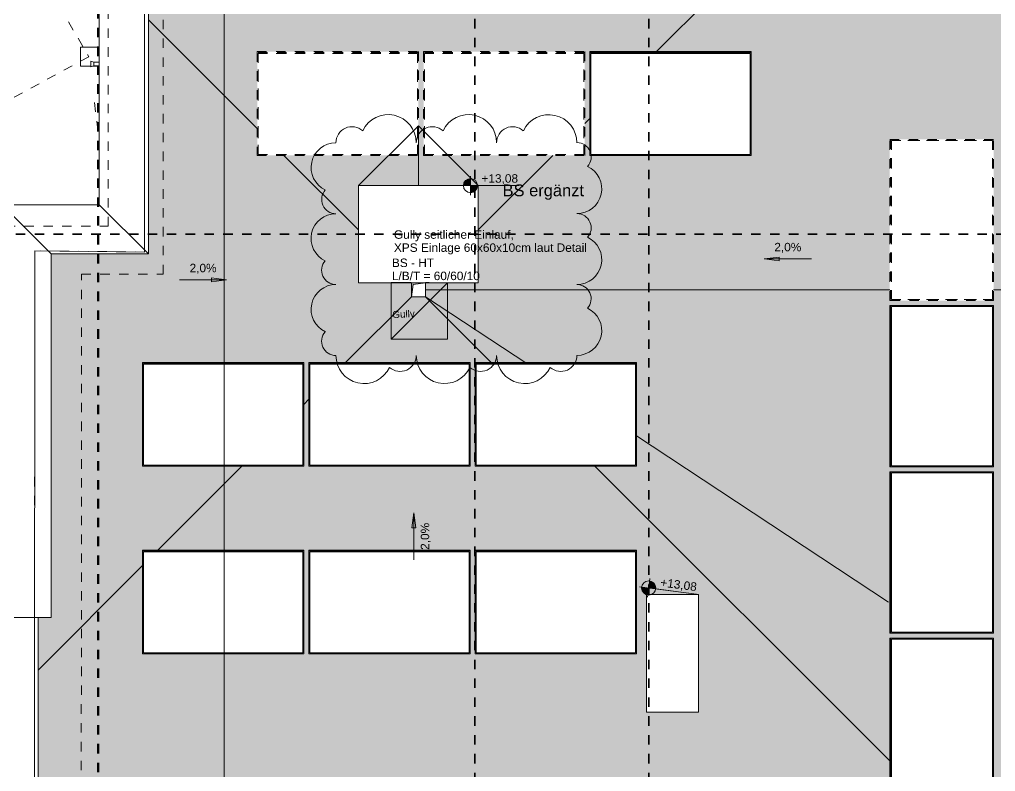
# Model space of a CAD drawing. Header units: metres. Extents: x -67.4 to -27.2, y 43.9 to 89.6.
# Drawn here: x -51.8 to -41.45, y 70.08 to 78.06 of the extents above; entities that cross this region are included whole.
import ezdxf

# ---------------------------------------------------------------- set-up
doc = ezdxf.new("R2010")
doc.units = ezdxf.units.M
for name, pattern in [('Achse', [0.009, 0.005, -0.002, 0, -0.002]), ('Strich', [0.00635, 0.003175, -0.003175]), ('Strich Punkt Mittel', [0.015875, 0.00635, -0.004763, 0, -0.004763]), ('Verdeckt', [0.003, 0.002, -0.001]), ('Verdeckt Unten', [0.005, 0.003, -0.002])]:
    doc.linetypes.add(name, pattern=pattern)
for name, color, linetype, lineweight in [('A-DETL-GENF_', 92, 'Continuous', 13), ('A-DETL-HDLN', 90, 'Verdeckt', 5), ('A-ROOF-PATT', 132, 'Continuous', 13), ('A_2D', 7, 'Continuous', 13), ('A_Bemassung-50_', 4, 'Continuous', 9), ('A_Bemassung_', 4, 'Continuous', 9), ('A_Beschriftung_', 7, 'Continuous', 9), ('A_Bodenschlitz', 7, 'Continuous', 5), ('A_Dach', 7, 'Continuous', 13), ('A_Decken', 8, 'Continuous', 13), ('A_Durchbruch_', 7, 'Continuous', 5), ('A_Gelaender', 7, 'Continuous', 13), ('A_Raeume', 7, 'Continuous', 13), ('A_Raeume_', 7, 'Continuous', 5), ('A_Raster_', 1, 'Continuous', 9), ('A_Waende', 7, 'Continuous', 13), ('G-ANNO-DIMS_', 111, 'Continuous', 9), ('G-ANNO-REVC-IDEN_', 71, 'Continuous', 9), ('G-ANNO-REVC_', 71, 'Continuous', 9), ('G-ANNO-SYMB_', 111, 'Continuous', 9), ('HT_E-Gesamt', 2, 'Continuous', 13), ('Text', 250, 'Continuous', 9)]:
    doc.layers.add(name, color=color, linetype=linetype, lineweight=lineweight)
doc.styles.add('Arial_1', font='arial.ttf', dxfattribs={"height": 0.09})
doc.styles.add('Arial_2', font='arial.ttf', dxfattribs={"height": 0.1})
doc.styles.add('Arial_3', font='arial.ttf', dxfattribs={"height": 0.075})
doc.styles.add('Arial_5', font='arial.ttf', dxfattribs={"height": 0.125})
doc.dimstyles.new('WGA-Bemaßung_1', dxfattribs={"dimscale": 0.3048, "dimtxt": 0.102026, "dimasz": 0.328084, "dimexe": 0.246063, "dimexo": 0.0625, "dimgap": 0.04101, "dimtad": 1, "dimdec": 1, "dimlfac": 100, "dimrnd": 0.5, "dimdsep": 46, "dimtxsty": 'Arial_2', "dimblk1": 'OBLIQUE', "dimblk2": 'OBLIQUE', "dimsah": 1, "dimcen": 0.09, "dimdle": 0.246063, "dimazin": 2, "dimtfac": 1, "dimtdec": 4, "dimtix": 1, "dimtmove": 0, "dimatfit": 3, "dimfxl": 0.656168, "dimfxlon": 1, "dimtvp": 1, "dimtolj": 1, "dimtzin": 0, "dimarcsym": 2})
pattern_1 = [(228.018, (0.17316, 0.254), (-2.0314528123, -2.2858083747), [0.03417, -3.383]), (184.971, (0.15031, 0.2286), (3.0474510622, 0.2540216987), [0.05863, -5.804]), (132.505, (0.0919, 0.22352), (2.5397709538, -2.7942768048), [0.04134, -4.093]), (267.274, (-0.00714, 0.16002), (0.2539551053, 5.07967014), [0.0534, -5.287]), (292.83, (-0.00968, 0.10668), (-1.2698152688, 3.0481018627), [0.05236, -5.184]), (357.273, (0.01064, 0.05842), (-5.0786668393, 0.253996185), [0.05339, -5.286]), (37.7, (0.06397, 0.05588), (-3.301035372, -2.5397783393), [0.07061, -6.99]), (72.259, (0.11983, 0.09906), (1.7776368311, 5.5880763064), [0.06667, -6.6]), (121.425, (0.14015, 0.16256), (-2.0316720819, 3.3020573153), [0.05358, -5.304]), (175.235, (0.11222, 0.20828), (2.7935534013, -0.254025948), [0.06116, -2.997]), (222.403, (0.05127, 0.21336), (-3.0471325378, -2.7937440326), [0.0791, -7.831]), (138.808, (0.24427, 0.15748), (-1.7773521685, 1.5237686836), [0.027, -2.673]), (171.468, (0.22395, 0.17526), (3.3011733199, -0.5079492745), [0.05136, -5.084]), (225.006, (0.17316, 0.18288), (5.4e-06, -0.25399983), [0.03592, -0.32326]), (203.203, (0.15539, 0.21336), (1.269569378, 0.507931902), [0.01934, -1.915]), (291.797, (0.13761, 0.20574), (-0.253942868, 0.76200551), [0.02736, -1.34]), (30.969, (0.14777, 0.18034), (0.761847982, 0.508005658), [0.04443, -1.436]), (161.562, (0.18586, 0.2032), (0.50789886, -0.25399589), [0.03212, -0.77095]), (16.393, (-0.00968, 0.20574), (2.539188499, 0.7619239566), [0.045, -4.455]), (70.35, (0.03349, 0.21844), (-1.015826576, -2.7941218824), [0.03776, -3.738]), (293.194, (0.18586, 0.254), (-0.507732472, 1.269649148), [0.03869, -1.896]), (343.607, (0.2011, 0.21844), (-2.539188499, 0.7619239566), [0.045, -4.455]), (339.44, (-0.00968, 0.04826), (-1.269488031, 0.507910437), [0.0434, -2.126]), (294.771, (0.03095, 0.03302), (-1.269780434, 2.794053213), [0.03637, -3.6]), (66.806, (0.1884, 0), (0.507732472, 1.269649148), [0.03869, -1.896]), (17.357, (0.20364, 0.03556), (-3.3012399564, -1.015952889), [0.04257, -4.214]), (69.448, (0.06397, 0), (-0.507723815, -1.269562447), [0.0217, -2.148]), (101.308, (0.17316, 0), (-0.25393613, 1.015929369), [0.01295, -1.282]), (165.961, (0.17062, 0.0127), (0.761850388, -0.25399813), [0.05235, -0.99472]), (186.01, (0.11983, 0.0254), (2.5393647706, 0.2539826489), [0.04852, -4.803]), (303.685, (0.14777, 0.15748), (-0.253946744, 0.50799749), [0.03663, -0.87912]), (353.156, (0.16809, 0.127), (4.3172269179, -0.50799857), [0.06394, -6.33]), (60.95, (0.23157, 0.11938), (-1.016019282, -1.77837494), [0.02615, -2.589]), (90, (0.24427, 0.14224), (-0.25395, 0.254), [0.01524, -0.23876]), (120.251, (0.11476, 0.03302), (1.0159692298, -1.7783263712), [0.03528, -3.493]), (48.018, (0.09698, 0.0635), (2.0314528123, 2.2858083747), [0.06834, -3.349]), (0, (0.1427, 0.1143), (0.25395, 0.254), [0.06603, -0.18792]), (325.299, (0.20872, 0.1143), (-2.5394728662, 1.7780144784), [0.04016, -3.975]), (254.058, (0.24173, 0.09144), (-0.25403483, -1.016312904), [0.03698, -1.812]), (207.651, (0.23157, 0.05588), (-4.8252471042, -2.5401405645), [0.06021, -5.96]), (175.425, (0.17824, 0.02794), (-3.3012584247, 0.2540008469), [0.06369, -6.305])]

# ---------------------------------------------------------------- blocks, each defined once
blk = doc.blocks.new('Typ des oberen Holms - Oberer Geländerholm_Innen_-3748040-263_PP_DDS_BT2')
at = {"layer": 'A_Gelaender', "lineweight": 5}
for p, q in [((-20.739, 91.046), (-18.039, 97.519)), ((-18.012, 97.453), (-20.689, 91.036)), ((-18.039, 97.519), (-15.04, 96.267)), ((-15.059, 96.221), (-18.012, 97.453)), ((-15.04, 96.267), (-15.048, 96.248)), ((-20.702, 91.03), (-20.739, 91.046))]:
    blk.add_line(p, q, dxfattribs=at)
blk = doc.blocks.new('Typ des oberen Holms - Oberer Geländerholm_Innen_-V2-263_PP_DDS_BT2')
at = {"layer": 'A_Gelaender', "lineweight": 5}
for p, q in [((-18.039, 97.519), (-20.739, 91.046)), ((-18.012, 97.453), (-20.689, 91.036)), ((-15.04, 96.267), (-18.039, 97.519)), ((-15.059, 96.221), (-18.012, 97.453)), ((-15.048, 96.248), (-15.04, 96.267)), ((-20.702, 91.03), (-20.739, 91.046))]:
    blk.add_line(p, q, dxfattribs=at)
blk = doc.blocks.new('Basiswand _ Attika_BLE_0340_0100 - ___-7440517-263_PP_DDS_BT2')
at = {"layer": 'A_Waende'}
for p, q in [((-6.279, 90.229), (-7.882, 86.387)), ((-6.959, 89.95), (-6.279, 90.229)), ((-6.959, 89.95), (-8.562, 86.107)), ((-7.882, 86.387), (-8.562, 86.107))]:
    blk.add_line(p, q, dxfattribs=at)
blk = doc.blocks.new('Basiswand _ Attika_BLE_0340_0100 - ___-7440670-263_PP_DDS_BT2')
at = {"layer": 'A_Waende'}
for p, q in [((-17.739, 89.849), (-15.905, 94.245)), ((-15.905, 94.245), (-15.625, 93.565)), ((-17.459, 89.168), (-15.625, 93.565)), ((-17.459, 89.168), (-17.739, 89.849))]:
    blk.add_line(p, q, dxfattribs=at)
blk = doc.blocks.new('Basiswand _ Attika_BLE_0340_0100 - ___-7440708-263_PP_DDS_BT2')
at = {"layer": 'A_Waende'}
for p, q in [((-18.41, 89.565), (-18.689, 90.245)), ((-18.689, 90.245), (-17.739, 89.849)), ((-17.739, 89.849), (-17.459, 89.168)), ((-18.41, 89.565), (-17.459, 89.168))]:
    blk.add_line(p, q, dxfattribs=at)
blk = doc.blocks.new('Basiswand _ Attika_BLE_0340_0100 - ___-7440845-263_PP_DDS_BT2')
at = {"layer": 'A_Waende'}
for p, q in [((-20.375, 86.205), (-18.689, 90.245)), ((-18.689, 90.245), (-18.41, 89.565)), ((-19.895, 86.004), (-18.41, 89.565)), ((-19.895, 86.004), (-20.375, 86.205))]:
    blk.add_line(p, q, dxfattribs=at)
blk = doc.blocks.new('Allg_Bodendurchbruch_Schatten - Bodendurchbruch_Schatten-V15-263_PP_DDS_BT2')
at = {"layer": 'A-DETL-GENF_'}
blk.add_hatch(color=256, dxfattribs=at).paths.add_polyline_path([(-0.075, -0.075), (-0.066, -0.01), (-0.056, 0.056), (0.075, 0.075), (-0.075, 0.075), (-0.075, 0.052)])
for p, q in [((-0.075, 0.075), (-0.075, -0.075)), ((-0.075, -0.075), (-0.056, 0.056)), ((-0.056, 0.056), (0.075, 0.075))]:
    blk.add_line(p, q, dxfattribs=at)
at = {"layer": 'A_2D'}
for p, q in [((-0.075, -0.075), (-0.075, 0.075)), ((0.075, 0.075), (0.075, -0.075)), ((0.075, -0.075), (-0.075, -0.075))]:
    blk.add_line(p, q, dxfattribs=at)
at = {"layer": 'A_Durchbruch_'}
for p, q in [((-0.075, 0.075), (-0.075, -0.075)), ((0.075, -0.075), (0.075, 0.075)), ((-0.075, -0.075), (0.075, -0.075))]:
    blk.add_line(p, q, dxfattribs=at)
blk = doc.blocks.new('Allg_Sollarkollektor - Allg_Sollarkollektor-V20-263_PP_DDS_BT2')
at = {"layer": 'A_2D'}
for p, q in [((-0.855, 0.546), (0.855, 0.546)), ((-0.855, 0.546), (-0.855, 0.537)), ((0.855, 0.537), (-0.855, 0.537)), ((-0.855, 0.537), (-0.855, -0.555)), ((0.845, 0.527), (-0.845, 0.527)), ((-0.845, 0.527), (-0.845, -0.545)), ((-0.845, -0.545), (-0.845, 0.527)), ((-0.845, 0.527), (0.845, 0.527)), ((0.845, -0.545), (0.845, 0.527)), ((0.845, 0.527), (0.845, -0.545)), ((0.855, 0.546), (0.855, 0.537)), ((0.855, -0.555), (0.855, 0.537)), ((-0.855, -0.555), (0.855, -0.555)), ((-0.845, -0.545), (0.845, -0.545)), ((0.845, -0.545), (-0.845, -0.545))]:
    blk.add_line(p, q, dxfattribs=at)
blk = doc.blocks.new('Allg_Sollarkollektor - Allg_Sollarkollektor-V26-263_PP_DDS_BT2')
at = {"layer": 'A_2D'}
for p, q in [((-0.855, 0.546), (0.855, 0.546)), ((-0.855, 0.546), (-0.855, 0.537)), ((0.855, 0.537), (-0.855, 0.537)), ((-0.855, 0.537), (-0.855, -0.555)), ((0.845, 0.527), (-0.845, 0.527)), ((-0.845, 0.527), (-0.845, -0.545)), ((-0.845, -0.545), (-0.845, 0.527)), ((-0.845, 0.527), (0.845, 0.527)), ((0.845, -0.545), (0.845, 0.527)), ((0.845, 0.527), (0.845, -0.545)), ((0.855, 0.546), (0.855, 0.537)), ((0.855, -0.555), (0.855, 0.537)), ((-0.855, -0.555), (0.855, -0.555)), ((-0.845, -0.545), (0.845, -0.545)), ((0.845, -0.545), (-0.845, -0.545))]:
    blk.add_line(p, q, dxfattribs=at)
blk = doc.blocks.new('Allg_Sollarkollektor - Allg_Sollarkollektor-V27-263_PP_DDS_BT2')
at = {"layer": 'A_2D'}
for p, q in [((-0.855, 0.546), (0.855, 0.546)), ((-0.855, 0.546), (-0.855, 0.537)), ((0.855, 0.537), (-0.855, 0.537)), ((-0.855, 0.537), (-0.855, -0.555)), ((0.845, 0.527), (-0.845, 0.527)), ((-0.845, 0.527), (-0.845, -0.545)), ((-0.845, -0.545), (-0.845, 0.527)), ((-0.845, 0.527), (0.845, 0.527)), ((0.845, -0.545), (0.845, 0.527)), ((0.845, 0.527), (0.845, -0.545)), ((0.855, 0.546), (0.855, 0.537)), ((0.855, -0.555), (0.855, 0.537)), ((-0.855, -0.555), (0.855, -0.555)), ((-0.845, -0.545), (0.845, -0.545)), ((0.845, -0.545), (-0.845, -0.545))]:
    blk.add_line(p, q, dxfattribs=at)
blk = doc.blocks.new('Allg_Sollarkollektor - Allg_Sollarkollektor-V32-263_PP_DDS_BT2')
at = {"layer": 'A_2D', "color": 8, "linetype": 'Strich'}
for p, q in [((-0.855, 0.546), (0.855, 0.546)), ((-0.855, 0.546), (-0.855, 0.537)), ((0.855, 0.537), (-0.855, 0.537)), ((-0.855, 0.537), (-0.855, -0.555)), ((0.845, 0.527), (-0.845, 0.527)), ((-0.845, 0.527), (-0.845, -0.545)), ((-0.845, -0.545), (-0.845, 0.527)), ((-0.845, 0.527), (0.845, 0.527)), ((0.845, -0.545), (0.845, 0.527)), ((0.845, 0.527), (0.845, -0.545)), ((0.855, 0.546), (0.855, 0.537)), ((0.855, -0.555), (0.855, 0.537)), ((-0.855, -0.555), (0.855, -0.555)), ((-0.845, -0.545), (0.845, -0.545)), ((0.845, -0.545), (-0.845, -0.545))]:
    blk.add_line(p, q, dxfattribs=at)
blk = doc.blocks.new('Allg_Sollarkollektor - Allg_Sollarkollektor-V35-263_PP_DDS_BT2')
at = {"layer": 'A_2D'}
for p, q in [((-0.855, 0.546), (0.855, 0.546)), ((-0.855, 0.546), (-0.855, 0.537)), ((0.855, 0.537), (-0.855, 0.537)), ((-0.855, 0.537), (-0.855, -0.555)), ((0.845, 0.527), (-0.845, 0.527)), ((-0.845, 0.527), (-0.845, -0.545)), ((-0.845, -0.545), (-0.845, 0.527)), ((-0.845, 0.527), (0.845, 0.527)), ((0.845, -0.545), (0.845, 0.527)), ((0.845, 0.527), (0.845, -0.545)), ((0.855, 0.546), (0.855, 0.537)), ((0.855, -0.555), (0.855, 0.537)), ((-0.855, -0.555), (0.855, -0.555)), ((-0.845, -0.545), (0.845, -0.545)), ((0.845, -0.545), (-0.845, -0.545))]:
    blk.add_line(p, q, dxfattribs=at)
blk = doc.blocks.new('Allg_Sollarkollektor - Allg_Sollarkollektor-V36-263_PP_DDS_BT2')
at = {"layer": 'A_2D', "color": 8, "linetype": 'Strich'}
for p, q in [((-0.855, 0.546), (0.855, 0.546)), ((-0.855, 0.546), (-0.855, 0.537)), ((0.855, 0.537), (-0.855, 0.537)), ((-0.855, 0.537), (-0.855, -0.555)), ((0.845, 0.527), (-0.845, 0.527)), ((-0.845, 0.527), (-0.845, -0.545)), ((-0.845, -0.545), (-0.845, 0.527)), ((-0.845, 0.527), (0.845, 0.527)), ((0.845, -0.545), (0.845, 0.527)), ((0.845, 0.527), (0.845, -0.545)), ((0.855, 0.546), (0.855, 0.537)), ((0.855, -0.555), (0.855, 0.537)), ((-0.855, -0.555), (0.855, -0.555)), ((-0.845, -0.545), (0.845, -0.545)), ((0.845, -0.545), (-0.845, -0.545))]:
    blk.add_line(p, q, dxfattribs=at)
blk = doc.blocks.new('Allg_Sollarkollektor - Allg_Sollarkollektor-V34-263_PP_DDS_BT2')
at = {"layer": 'A_2D', "color": 8, "linetype": 'Strich'}
for p, q in [((-0.855, 0.546), (0.855, 0.546)), ((-0.855, 0.546), (-0.855, 0.537)), ((0.855, 0.537), (-0.855, 0.537)), ((-0.855, 0.537), (-0.855, -0.555)), ((0.845, 0.527), (-0.845, 0.527)), ((-0.845, 0.527), (-0.845, -0.545)), ((-0.845, -0.545), (-0.845, 0.527)), ((-0.845, 0.527), (0.845, 0.527)), ((0.845, -0.545), (0.845, 0.527)), ((0.845, 0.527), (0.845, -0.545)), ((0.855, 0.546), (0.855, 0.537)), ((0.855, -0.555), (0.855, 0.537)), ((-0.855, -0.555), (0.855, -0.555)), ((-0.845, -0.545), (0.845, -0.545)), ((0.845, -0.545), (-0.845, -0.545))]:
    blk.add_line(p, q, dxfattribs=at)
blk = doc.blocks.new('Basiswand _ Attika_BLE_0340_0100 - ___-9838003-263_PP_DDS_BT2')
at = {"layer": 'A_Waende'}
for p, q in [((-20.504, 86.259), (-23.355, 79.422)), ((-20.504, 86.259), (-20.375, 86.205)), ((-20.024, 86.058), (-22.876, 79.222)), ((-23.196, 79.356), (-23.355, 79.422)), ((-22.876, 79.222), (-23.189, 79.353))]:
    blk.add_line(p, q, dxfattribs=at)
blk = doc.blocks.new('Typ des oberen Holms - Oberer Geländerholm_Innen_-10061031-263_PP_DDS_BT2')
at = {"layer": 'A_Gelaender', "lineweight": 5}
for p, q in [((-25.257, 80.214), (-22.405, 87.052)), ((-22.359, 87.032), (-25.211, 80.196)), ((-22.405, 87.052), (-22.359, 87.032)), ((-25.22, 80.199), (-25.257, 80.214))]:
    blk.add_line(p, q, dxfattribs=at)
blk = doc.blocks.new('Typ des oberen Holms - Oberer Geländerholm_Innen_-V45-263_PP_DDS_BT2')
at = {"layer": 'A_Gelaender', "lineweight": 5}
for p, q in [((-22.405, 87.052), (-25.257, 80.214)), ((-22.359, 87.032), (-25.211, 80.196)), ((-22.359, 87.032), (-22.405, 87.052)), ((-25.22, 80.199), (-25.257, 80.214))]:
    blk.add_line(p, q, dxfattribs=at)
blk = doc.blocks.new('Kemperventil - Standard-10809153-263_PP_DDS_BT2')
at = {"layer": 'HT_E-Gesamt'}
for p, q in [((0.105, -0.1), (0.105, -0.16)), ((0.145, -0.16), (0.145, -0.1)), ((0.105, -0.16), (0.095, -0.19)), ((0.095, -0.19), (0.125, -0.19)), ((0.105, -0.16), (0.125, -0.16)), ((0.125, -0.16), (0.145, -0.16)), ((0.125, -0.19), (0.155, -0.19)), ((0.155, -0.19), (0.145, -0.16))]:
    blk.add_line(p, q, dxfattribs=at)
blk = doc.blocks.new('Symbol_Schatten - Bodendurchbruch_Schatten-V68-263_PP_DDS_BT2')
at = {"layer": 'A_2D'}
for p, q in [((0.01, -0.1), (-0.1, -0.1)), ((0.043, -0.1), (0.028, -0.1))]:
    blk.add_line(p, q, dxfattribs=at)
at = {"layer": 'A_Durchbruch_'}
for p, q in [((-0.1, -0.1), (0.01, -0.1)), ((0.028, -0.1), (0.043, -0.1))]:
    blk.add_line(p, q, dxfattribs=at)
blk = doc.blocks.new('Symbol_Schatten - Bodendurchbruch_Schatten-V69-263_PP_DDS_BT2')
at = {"layer": 'A_2D'}
for p, q in [((-0.1, -0.1), (-0.1, 0.1)), ((-0.1, 0.1), (0.1, 0.1)), ((0.1, 0.1), (0.1, 0.038)), ((0.01, -0.1), (-0.1, -0.1)), ((0.1, -0.1), (0.028, -0.1))]:
    blk.add_line(p, q, dxfattribs=at)
at = {"layer": 'A_Durchbruch_'}
for p, q in [((0.1, 0.1), (-0.1, 0.1)), ((-0.1, 0.1), (-0.1, -0.1)), ((0.1, 0.038), (0.1, 0.1)), ((-0.1, -0.1), (0.01, -0.1)), ((0.028, -0.1), (0.1, -0.1))]:
    blk.add_line(p, q, dxfattribs=at)
blk = doc.blocks.new('Allg_BS - HKLS-V70-263_PP_DDS_BT2')
at = {"layer": 'A_Bodenschlitz'}
for p, q in [((-0.299, -0.368), (-0.299, 0.232)), ((-0.299, 0.232), (-0.084, 0.232)), ((-0.299, -0.368), (0.301, 0.231)), ((0.066, 0.232), (0.107, 0.232)), ((0.301, 0.231), (0.301, -0.368)), ((0.225, 0.156), (0.227, 0.158)), ((0.301, 0.158), (0.301, 0.156)), ((0.301, -0.368), (-0.299, -0.368))]:
    blk.add_line(p, q, dxfattribs=at)
blk = doc.blocks.new('Höhenkoten - 018-55641-263_PP_DDS_BT2')
at = {"layer": 'G-ANNO-DIMS_'}
h = blk.add_hatch(color=256, dxfattribs=at)
edge = h.paths.add_edge_path()
edge.add_line((0, 0), (0, -0.0015))
edge.add_arc((0, 0), 0.0015, 180, 270, ccw=False)
edge.add_line((-0.0015, 0), (0, 0))
h = blk.add_hatch(color=256, dxfattribs=at)
edge = h.paths.add_edge_path()
edge.add_line((0, 0), (0, 0.0015))
edge.add_arc((0, 0), 0.0015, 0, 90, ccw=False)
edge.add_line((0.0015, 0), (0, 0))
for p, q in [((-0.002, 0), (0.01024, 0)), ((0, 0), (0, 0.002)), ((0, 0), (0, -0.002))]:
    blk.add_line(p, q, dxfattribs=at)
blk.add_circle((0, 0), 0.0015, dxfattribs=at)
blk = doc.blocks.new('DIMBLOCK41-263_PP_DDS_BT2')
at = {"layer": 'A_Bemassung-50_', "transparency": 16777216}
for p, q in [((-49.635, 80.555), (-49.636, 57.179)), ((-49.635, 80.48), (-49.71, 80.48)), ((-49.635, 80.48), (-49.435, 80.48)), ((-49.636, 57.179), (-49.711, 57.179)), ((-49.636, 57.179), (-49.436, 57.179))]:
    blk.add_line(p, q, dxfattribs=at)
at = {"layer": 'A_Bemassung-50_', "lineweight": 35, "transparency": 16777216}
for p, q in [((-49.635, 80.48), (-49.685, 80.53)), ((-49.635, 80.48), (-49.585, 80.43)), ((-49.636, 57.179), (-49.686, 57.229)), ((-49.636, 57.179), (-49.586, 57.129))]:
    blk.add_line(p, q, dxfattribs=at)
at = {"layer": 'A_Bemassung-50_', "color": 0, "transparency": 16777216, "insert": (-49.778, 68.675), "char_height": 0.1, "width": 0.36918, "attachment_point": 1, "rotation": 90, "line_spacing_factor": 0.941778, "style": 'Arial_2'}
blk.add_mtext('2330', dxfattribs=at)
blk = doc.blocks.new('_Oblique')
at = {"color": 0, "linetype": 'ByBlock', "lineweight": -2}
blk.add_line((-0.5, -0.5), (0.5, 0.5), dxfattribs=at)
blk = doc.blocks.new('Family - ___-11925001-263_PP_DDS_BT2')
at = {"layer": 'G-ANNO-REVC_'}
for centre, radius, start, end in [((-15.011, 89.426), 0.17, 25.5497, 157.36), ((-14.657, 89.279), 0.298, 337.36, 132.1512), ((-15.27, 89.249), 0.263, 67.36, 222.1512), ((-14.224, 89.098), 0.17, 25.5497, 157.36), ((-13.87, 88.951), 0.298, 337.36, 132.1512), ((-15.4, 88.936), 0.151, 115.5497, 247.36), ((-13.438, 88.77), 0.17, 25.5497, 157.36), ((-13.084, 88.622), 0.298, 337.36, 132.1512), ((-15.56, 88.554), 0.263, 67.36, 222.1512), ((-12.866, 88.369), 0.151, 295.5497, 67.36), ((-15.69, 88.242), 0.151, 115.5497, 247.36), ((-12.997, 88.056), 0.263, 247.36, 42.1512), ((-15.849, 87.86), 0.263, 67.36, 222.1512), ((-13.156, 87.674), 0.151, 295.5497, 67.36), ((-15.98, 87.547), 0.151, 115.5497, 247.36), ((-13.286, 87.362), 0.263, 247.36, 42.1512), ((-15.762, 87.293), 0.298, 157.36, 312.1512), ((-15.408, 87.146), 0.17, 205.5497, 337.36), ((-14.975, 86.965), 0.298, 157.36, 312.1512), ((-13.446, 86.98), 0.151, 295.5497, 67.36), ((-13.576, 86.667), 0.263, 247.36, 42.1512), ((-14.621, 86.818), 0.17, 205.5497, 337.36), ((-14.189, 86.637), 0.298, 157.36, 312.1512), ((-13.835, 86.49), 0.17, 205.5497, 337.36)]:
    blk.add_arc(centre, radius, start, end, dxfattribs=at)

msp = doc.modelspace()

# ---------------------------------------------------------------- hatches: boundary and pattern name
at = {"layer": 'A-ROOF-PATT', "lineweight": 5}
h = msp.add_hatch(dxfattribs=at)
h.set_pattern_fill('FP_9', color=256, style=0, pattern_type=2)
h.set_pattern_definition([(228.007, (0.18288, 0.29336), (-2.0318916186, -2.2854183216), [0.03417, -3.383]), (184.969, (0.16002, 0.26796), (3.0484561691, 0.2540019391), [0.05864, -5.805]), (132.516, (0.1016, 0.26288), (2.5403073697, -2.7937891523), [0.04134, -4.093]), (267.273, (0.00254, 0.1994), (0.253996185, 5.0786668393), [0.05339, -5.286]), (292.838, (0, 0.14607), (-1.2698527249, 3.0470029274), [0.05235, -5.183]), (357.274, (0.02032, 0.09782), (-5.07967014, 0.2539551053), [0.0534, -5.287]), (37.689, (0.07366, 0.09528), (-3.3023081407, -2.5397638277), [0.07061, -6.991]), (72.252, (0.12954, 0.13845), (1.778005175, 5.5869097272), [0.06666, -6.599]), (121.435, (0.14986, 0.20194), (-2.0322483687, 3.3017026713), [0.05357, -5.304]), (175.237, (0.12192, 0.24765), (2.793562267, -0.253928434), [0.06117, -2.997]), (222.392, (0.06096, 0.25273), (-3.04766884196, -2.7931589737), [0.0791, -7.831]), (138.82, (0.254, 0.19686), (-1.777671267, 1.5233964025), [0.027, -2.673]), (171.471, (0.23368, 0.21463), (3.3021888525, -0.5079247348), [0.05137, -5.085]), (224.994, (0.18288, 0.22225), (1.7e-06, -0.25395033), [0.03592, -0.32326]), (203.194, (0.1651, 0.25273), (1.269649148, 0.507732472), [0.01934, -1.915]), (291.805, (0.14732, 0.24511), (-0.253991689, 0.761853061), [0.02735, -1.34]), (30.959, (0.15748, 0.21971), (0.762001806, 0.507900117), [0.04443, -1.437]), (161.569, (0.19558, 0.24257), (0.50799946, -0.25394648), [0.03213, -0.77107]), (16.386, (0, 0.24511), (2.5402409495, 0.7618958376), [0.04501, -4.456]), (70.343, (0.04318, 0.2578), (-1.0158409634, -2.7930526678), [0.03775, -3.738]), (293.203, (0.19558, 0.29336), (-0.507931902, 1.269569378), [0.03868, -1.895]), (343.614, (0.21082, 0.2578), (-2.5402409495, 0.7618958376), [0.04501, -4.456]), (339.448, (0, 0.08766), (-1.269562447, 0.507723815), [0.0434, -2.127]), (294.779, (0.04064, 0.07242), (-1.270170545, 2.793875891), [0.03636, -3.6]), (66.797, (0.19812, 0.03941), (0.507931902, 1.269569378), [0.03868, -1.895]), (17.351, (0.21336, 0.07496), (-3.3023008244, -1.015905403), [0.04258, -4.215]), (69.44, (0.07366, 0.03941), (-0.507910437, -1.269488031), [0.0217, -2.148]), (101.312, (0.18288, 0.03941), (-0.25401686, 1.015909677), [0.01295, -1.282]), (165.966, (0.18034, 0.05211), (0.762001095, -0.25395347), [0.05236, -0.99489]), (186.008, (0.12954, 0.0648), (2.540368142, 0.2539986755), [0.04853, -4.804]), (303.695, (0.15748, 0.19686), (-0.25399657, 0.50789492), [0.03663, -0.87906]), (353.159, (0.1778, 0.16638), (4.3182463913, -0.5078916343), [0.06396, -6.332]), (60.941, (0.2413, 0.15876), (-1.015812906, -1.777341202), [0.02615, -2.589]), (90, (0.254, 0.18162), (-0.254, 0.25395), [0.01524, -0.23871]), (120.261, (0.12446, 0.07242), (1.015775651, -1.7772852853), [0.03528, -3.493]), (48.007, (0.10668, 0.1029), (2.0318916186, 2.2854183216), [0.06834, -3.349]), (0, (0.1524, 0.1537), (0.254, 0.25395), [0.06604, -0.18796]), (325.31, (0.21844, 0.15369), (-2.5398141737, 1.7775269018), [0.04016, -3.976]), (254.052, (0.25146, 0.13083), (-0.253856876, -1.015327533), [0.03698, -1.812]), (207.641, (0.2413, 0.09528), (-4.8256903689, -2.5392983613), [0.06021, -5.961]), (175.427, (0.18796, 0.06734), (-3.3022641056, 0.2539653403), [0.0637, -6.307])])
h.paths.add_polyline_path([(-48.2082, 75.8314), (-48.2081, 76.3015), (-46.9381, 76.3015), (-46.9381, 75.8316), (-46.147, 76.6228), (-47.519, 76.6228), (-47.519, 77.7234), (-45.809, 77.7234), (-45.809, 76.9608), (-45.7549, 77.0149), (-45.7549, 77.7233), (-45.0465, 77.7233), (-44.1565, 78.6134), (-45.7549, 78.6135), (-45.7548, 79.714), (-44.0448, 79.714), (-44.0448, 78.7251), (-43.9907, 78.7792), (-43.9907, 79.714), (-43.0561, 79.714), (-42.4305, 80.3396), (-50.438, 80.3395), (-50.438, 78.061), (-49.2831, 76.9062), (-49.2831, 77.7234), (-47.5731, 77.7234), (-47.5732, 76.6228), (-48.9997, 76.6228), (-48.2082, 75.8314)])
h.paths.add_polyline_path([(-49.2831, 78.6136), (-49.2831, 79.7141), (-47.5731, 79.7141), (-47.5731, 78.6135), (-49.2731, 78.6136)])
h.paths.add_polyline_path([(-47.519, 78.6135), (-47.5189, 79.7141), (-45.8089, 79.7141), (-45.809, 78.6135), (-47.509, 78.6135)])
h = msp.add_hatch(dxfattribs=at)
h.set_pattern_fill('FP_11', color=256, style=0, pattern_type=2)
h.set_pattern_definition(pattern_1)
h.paths.add_polyline_path([(-37.8282, 75.1972), (-37.8281, 76.1763), (-41.0481, 76.1764), (-41.0481, 80.3395), (-42.4306, 80.3395), (-43.0561, 79.7139), (-42.2807, 79.714), (-42.2807, 78.6134), (-43.9907, 78.6134), (-43.9907, 78.7792), (-44.0449, 78.7251), (-44.0449, 78.6134), (-44.1565, 78.6134), (-45.0466, 77.7233), (-44.0449, 77.7233), (-44.0449, 76.6227), (-45.7549, 76.6228), (-45.7549, 77.0149), (-45.809, 76.9608), (-45.809, 76.6228), (-46.147, 76.6228), (-46.9382, 75.8315), (-46.9382, 75.2714), (-47.4982, 75.2714), (-47.4982, 75.1974), (-42.573, 75.1973), (-42.5729, 76.7917), (-41.4724, 76.7917), (-41.4724, 75.1973), (-37.8288, 75.1972)])
h = msp.add_hatch(dxfattribs=at)
h.set_pattern_fill('FP_10', color=256, style=0, pattern_type=2)
h.set_pattern_definition([(228.018, (0.15448, 0.254), (-2.0314528123, -2.2858083747), [0.03417, -3.383]), (184.971, (0.13163, 0.2286), (3.0474510622, 0.2540216987), [0.05863, -5.804]), (132.505, (0.07322, 0.22352), (2.5397709538, -2.7942768048), [0.04134, -4.093]), (267.274, (-0.02582, 0.16002), (0.2539551053, 5.07967014), [0.0534, -5.287]), (292.83, (-0.02836, 0.10668), (-1.2698152688, 3.0481018627), [0.05236, -5.184]), (357.273, (-0.00805, 0.05842), (-5.0786668393, 0.253996185), [0.05339, -5.286]), (37.7, (0.04528, 0.05588), (-3.301035372, -2.5397783393), [0.07061, -6.99]), (72.259, (0.10115, 0.09906), (1.7776368311, 5.5880763064), [0.06667, -6.6]), (121.425, (0.12147, 0.16256), (-2.0316720819, 3.3020573153), [0.05358, -5.304]), (175.235, (0.09353, 0.20828), (2.7935534013, -0.254025948), [0.06116, -2.997]), (222.403, (0.03259, 0.21336), (-3.0471325378, -2.7937440326), [0.0791, -7.831]), (138.808, (0.22559, 0.15748), (-1.7773521685, 1.5237686836), [0.027, -2.673]), (171.468, (0.20527, 0.17526), (3.3011733199, -0.5079492745), [0.05136, -5.084]), (225.006, (0.15448, 0.18288), (5.4e-06, -0.25399983), [0.03592, -0.32326]), (203.203, (0.13671, 0.21336), (1.269569378, 0.507931902), [0.01934, -1.915]), (291.797, (0.11893, 0.20574), (-0.253942868, 0.76200551), [0.02736, -1.34]), (30.969, (0.12909, 0.18034), (0.761847982, 0.508005658), [0.04443, -1.436]), (161.562, (0.16718, 0.2032), (0.50789886, -0.25399589), [0.03212, -0.77095]), (16.393, (-0.02836, 0.20574), (2.539188499, 0.7619239566), [0.045, -4.455]), (70.35, (0.01481, 0.21844), (-1.015826576, -2.7941218824), [0.03776, -3.738]), (293.194, (0.16718, 0.254), (-0.507732472, 1.269649148), [0.03869, -1.896]), (343.607, (0.18242, 0.21844), (-2.539188499, 0.7619239566), [0.045, -4.455]), (339.44, (-0.02836, 0.04826), (-1.269488031, 0.507910437), [0.0434, -2.126]), (294.771, (0.01227, 0.03302), (-1.269780434, 2.794053213), [0.03637, -3.6]), (66.806, (0.16972, 0), (0.507732472, 1.269649148), [0.03869, -1.896]), (17.357, (0.18496, 0.03556), (-3.3012399564, -1.015952889), [0.04257, -4.214]), (69.448, (0.04528, 0), (-0.507723815, -1.269562447), [0.0217, -2.148]), (101.308, (0.15448, 0), (-0.25393613, 1.015929369), [0.01295, -1.282]), (165.961, (0.15194, 0.0127), (0.761850388, -0.25399813), [0.05235, -0.99472]), (186.01, (0.10115, 0.0254), (2.5393647706, 0.2539826489), [0.04852, -4.803]), (303.685, (0.12909, 0.15748), (-0.253946744, 0.50799749), [0.03663, -0.87912]), (353.156, (0.1494, 0.127), (4.3172269179, -0.50799857), [0.06394, -6.33]), (60.95, (0.21289, 0.11938), (-1.016019282, -1.77837494), [0.02615, -2.589]), (90, (0.2256, 0.14224), (-0.25395, 0.254), [0.01524, -0.23876]), (120.251, (0.09607, 0.03302), (1.0159692298, -1.7783263712), [0.03528, -3.493]), (48.018, (0.0783, 0.0635), (2.0314528123, 2.2858083747), [0.06834, -3.349]), (0, (0.124, 0.1143), (0.25395, 0.254), [0.06603, -0.18792]), (325.299, (0.19003, 0.1143), (-2.5394728662, 1.7780144784), [0.04016, -3.975]), (254.058, (0.22305, 0.09144), (-0.25403483, -1.016312904), [0.03698, -1.812]), (207.651, (0.21289, 0.05588), (-4.8252471042, -2.5401405645), [0.06021, -5.96]), (175.425, (0.15956, 0.02794), (-3.3012584247, 0.2540008469), [0.06369, -6.305])])
h.paths.add_polyline_path([(-51.6083, 71.161), (-50.4992, 72.2702), (-50.4992, 72.4337), (-50.3357, 72.4337), (-49.4457, 73.3238), (-50.4992, 73.3238), (-50.4992, 74.4244), (-48.7892, 74.4244), (-48.7892, 73.9804), (-48.7351, 74.0345), (-48.7351, 74.4243), (-48.3452, 74.4243), (-47.6482, 75.1214), (-47.6483, 75.2715), (-48.2082, 75.2715), (-48.2082, 75.8314), (-48.9998, 76.6229), (-49.2832, 76.6229), (-49.2832, 76.9062), (-50.4381, 78.0611), (-50.4382, 75.5766), (-51.4682, 75.5766), (-51.4682, 71.7188), (-51.6083, 71.7188), (-51.6083, 71.1966)])
h = msp.add_hatch(dxfattribs=at)
h.set_pattern_fill('FP_11', color=256, style=0, pattern_type=2)
h.set_pattern_definition(pattern_1)
h.paths.add_polyline_path([(-41.465, 69.0888), (-40.5825, 69.9713), (-40.5824, 71.4993), (-39.4819, 71.4992), (-39.4818, 71.0718), (-37.8282, 72.7253), (-37.8288, 75.1952), (-41.4724, 75.1952), (-41.4724, 75.0817), (-42.573, 75.0817), (-42.573, 75.1953), (-47.4982, 75.1952), (-47.4982, 75.1214), (-46.801, 74.4243), (-45.2609, 74.4243), (-45.261, 73.3237), (-45.7003, 73.3237), (-42.5731, 70.1968), (-42.5731, 71.4993), (-41.4725, 71.4993), (-41.4726, 69.7893), (-42.1656, 69.7893), (-42.1115, 69.7352), (-41.4726, 69.7352), (-41.4726, 69.0963), (-41.4653, 69.0891)])
h.paths.add_polyline_path([(-40.5637, 71.4993), (-40.5636, 71.4993), (-39.4915, 71.4993)])
h.paths.add_polyline_path([(-42.5544, 71.4993), (-42.5543, 71.4993), (-42.3941, 71.4993)])
h.paths.add_polyline_path([(-39.4819, 71.5534), (-40.5824, 71.5534), (-40.5824, 73.2634), (-39.4818, 73.2634), (-39.4819, 71.5634)])
h.paths.add_polyline_path([(-41.4725, 71.5534), (-42.5731, 71.5535), (-42.5731, 73.2635), (-41.4725, 73.2634), (-41.4725, 71.5635)])
h.paths.add_polyline_path([(-39.4818, 73.3175), (-40.5824, 73.3175), (-40.5823, 75.0275), (-39.4818, 75.0275), (-39.4818, 73.3275)])
h.paths.add_polyline_path([(-41.4725, 73.3175), (-42.573, 73.3176), (-42.573, 75.0276), (-41.4724, 75.0275), (-41.4725, 73.3276)])
h.paths.add_polyline_path([(-42.5543, 75.0276), (-42.5542, 75.0276), (-42.3291, 75.0276)])
h = msp.add_hatch(dxfattribs=at)
h.set_pattern_fill('FP_12', color=256, style=0, pattern_type=2)
h.set_pattern_definition([(228.007, (0.18288, 0.27468), (-2.0318916186, -2.2854183216), [0.03417, -3.383]), (184.969, (0.16002, 0.24928), (3.0484561691, 0.2540019391), [0.05864, -5.805]), (132.516, (0.1016, 0.2442), (2.5403073697, -2.7937891523), [0.04134, -4.093]), (267.273, (0.00254, 0.18071), (0.253996185, 5.0786668393), [0.05339, -5.286]), (292.838, (0, 0.12739), (-1.2698527249, 3.0470029274), [0.05235, -5.183]), (357.274, (0.02032, 0.07913), (-5.07967014, 0.2539551053), [0.0534, -5.287]), (37.689, (0.07366, 0.0766), (-3.3023081407, -2.5397638277), [0.07061, -6.991]), (72.252, (0.12954, 0.11977), (1.778005175, 5.5869097272), [0.06666, -6.599]), (121.435, (0.14986, 0.18325), (-2.0322483687, 3.3017026713), [0.05357, -5.304]), (175.237, (0.12192, 0.22896), (2.793562267, -0.253928434), [0.06117, -2.997]), (222.392, (0.06096, 0.23404), (-3.04766884196, -2.7931589737), [0.0791, -7.831]), (138.82, (0.254, 0.17817), (-1.777671267, 1.5233964025), [0.027, -2.673]), (171.471, (0.23368, 0.19595), (3.3021888525, -0.5079247348), [0.05137, -5.085]), (224.994, (0.18288, 0.20357), (1.7e-06, -0.25395033), [0.03592, -0.32326]), (203.194, (0.1651, 0.23404), (1.269649148, 0.507732472), [0.01934, -1.915]), (291.805, (0.14732, 0.22643), (-0.25399169, 0.761853061), [0.02735, -1.34]), (30.959, (0.15748, 0.20103), (0.762001806, 0.507900117), [0.04443, -1.437]), (161.569, (0.19558, 0.22389), (0.50799946, -0.25394648), [0.03213, -0.77107]), (16.386, (0, 0.22643), (2.5402409495, 0.7618958376), [0.04501, -4.456]), (70.343, (0.04318, 0.23912), (-1.0158409634, -2.7930526678), [0.03775, -3.738]), (293.203, (0.19558, 0.27468), (-0.507931902, 1.269569378), [0.03868, -1.895]), (343.614, (0.21082, 0.23912), (-2.5402409495, 0.7618958376), [0.04501, -4.456]), (339.448, (0, 0.06898), (-1.269562447, 0.507723815), [0.0434, -2.127]), (294.779, (0.04064, 0.05374), (-1.270170545, 2.793875891), [0.03636, -3.6]), (66.797, (0.19812, 0.02073), (0.507931902, 1.269569378), [0.03868, -1.895]), (17.351, (0.21336, 0.05628), (-3.3023008244, -1.015905403), [0.04258, -4.215]), (69.44, (0.07366, 0.02073), (-0.507910437, -1.269488031), [0.0217, -2.148]), (101.312, (0.18288, 0.02073), (-0.25401686, 1.015909677), [0.01295, -1.282]), (165.966, (0.18034, 0.03342), (0.762001095, -0.25395347), [0.05236, -0.99489]), (186.008, (0.12954, 0.04612), (2.540368142, 0.2539986755), [0.04853, -4.804]), (303.695, (0.15748, 0.17817), (-0.25399657, 0.50789492), [0.03663, -0.87906]), (353.159, (0.1778, 0.1477), (4.3182463913, -0.5078916343), [0.06396, -6.332]), (60.941, (0.2413, 0.14008), (-1.015812906, -1.777341202), [0.02615, -2.589]), (90, (0.254, 0.16294), (-0.254, 0.25395), [0.01524, -0.23871]), (120.261, (0.12446, 0.05374), (1.015775651, -1.7772852853), [0.03528, -3.493]), (48.007, (0.10668, 0.08421), (2.0318916186, 2.2854183216), [0.06834, -3.349]), (0, (0.1524, 0.135), (0.254, 0.25395), [0.06604, -0.18796]), (325.31, (0.21844, 0.135), (-2.5398141737, 1.7775269018), [0.04016, -3.976]), (254.052, (0.25146, 0.11215), (-0.253856876, -1.015327533), [0.03698, -1.812]), (207.641, (0.2413, 0.0766), (-4.8256903689, -2.5392983613), [0.06021, -5.961]), (175.427, (0.18796, 0.04866), (-3.3022641056, 0.2539653403), [0.0637, -6.307])])
h.paths.add_polyline_path([(-41.465, 69.0888), (-41.4726, 69.0964), (-41.4726, 69.0888)])
h.paths.add_polyline_path([(-42.5732, 69.0888), (-42.5732, 69.7352), (-42.1115, 69.7352), (-42.1656, 69.7893), (-42.5731, 69.7893), (-42.5732, 70.1969), (-45.7003, 73.3237), (-46.971, 73.3237), (-46.9709, 74.4243), (-46.801, 74.4243), (-47.4982, 75.1214), (-47.6482, 75.1214), (-48.3452, 74.4243), (-47.0251, 74.4243), (-47.0251, 73.3237), (-48.7351, 73.3238), (-48.7351, 74.0345), (-48.7892, 73.9804), (-48.7892, 73.3238), (-49.4457, 73.3238), (-50.3357, 72.4337), (-48.7892, 72.4337), (-48.7893, 71.3331), (-50.4993, 71.3332), (-50.4993, 72.2701), (-51.6083, 71.1606), (-51.6083, 69.0891), (-45.4722, 69.0889), (-45.4721, 69.7128), (-43.7621, 69.7128), (-43.7621, 69.0888), (-42.5732, 69.0888)])
h.paths.add_polyline_path([(-42.5544, 69.7352), (-42.5544, 69.7352), (-42.3291, 69.7352)])
h.paths.add_polyline_path([(-44.6033, 70.7139), (-45.1533, 70.7139), (-45.1533, 71.9639), (-44.6033, 71.9639), (-44.6033, 70.7139)])
h.paths.add_polyline_path([(-46.971, 71.3331), (-46.971, 72.4336), (-45.261, 72.4336), (-45.261, 71.333), (-46.961, 71.3331)])
h.paths.add_polyline_path([(-48.7351, 71.3331), (-48.7351, 72.4337), (-47.0251, 72.4337), (-47.0251, 71.3331), (-48.7251, 71.3331)])
at = {"layer": 'G-ANNO-DIMS_'}
for points in [[(-43.905, 75.5231), (-43.7462, 75.5022), (-43.7463, 75.544)], [(-49.6078, 75.3011), (-49.7665, 75.322), (-49.7665, 75.2802)], [(-47.623, 72.829), (-47.6439, 72.6702), (-47.6021, 72.6702)]]:
    msp.add_hatch(color=256, dxfattribs=at).paths.add_polyline_path(points)

# ---------------------------------------------------------------- linework, layer by layer
at = {"layer": 'A-DETL-HDLN'}
for p, q in [((-54.1878, 83.0599), (-51.0703, 77.6691)), ((-51.0703, 77.6691), (-54.1878, 75.9766))]:
    msp.add_line(p, q, dxfattribs=at)
at = {"layer": 'A_2D', "linetype": 'Verdeckt'}
for p, q in [((-50.8628, 75.8699), (-50.8626, 82.8079)), ((-50.2809, 75.3624), (-50.2824, 80.1594)), ((-53.952, 75.87), (-50.8628, 75.8699)), ((-51.1522, 57.8973), (-51.1478, 75.3624)), ((-51.1478, 75.3624), (-50.2809, 75.3624))]:
    msp.add_line(p, q, dxfattribs=at)
at = {"layer": 'A_2D', "lineweight": 5}
for p, q in [((-48.2081, 76.3015), (-47.5731, 76.9365)), ((-47.5731, 76.9365), (-47.5732, 76.3014)), ((-47.5731, 76.9365), (-46.9381, 76.3014)), ((-47.4982, 75.1214), (-46.413, 74.4056)), ((-45.271, 73.6523), (-42.5875, 71.8823))]:
    msp.add_line(p, q, dxfattribs=at)
at = {"layer": 'A_Dach'}
for p, q in [((-45.0466, 77.7233), (-44.1565, 78.6134)), ((-50.4381, 78.0611), (-49.2831, 76.9062)), ((-45.809, 76.9608), (-45.7549, 77.0149)), ((-48.9998, 76.6229), (-48.2082, 75.8314)), ((-46.9382, 75.8315), (-46.147, 76.6228)), ((-47.4982, 75.2714), (-47.4982, 75.1974)), ((-47.4982, 75.1974), (-42.573, 75.1973)), ((-47.4982, 75.1954), (-47.4982, 75.1214)), ((-42.573, 75.1953), (-47.4982, 75.1954)), ((-41.4724, 75.1973), (-37.8282, 75.1972)), ((-37.8282, 75.1952), (-41.4724, 75.1953)), ((-48.3452, 74.4243), (-47.6482, 75.1214)), ((-47.4982, 75.1214), (-47.6482, 75.1214)), ((-47.4982, 75.1214), (-46.801, 74.4243)), ((-48.7892, 73.9804), (-48.7351, 74.0345)), ((-50.3357, 72.4337), (-49.4457, 73.3238)), ((-45.7003, 73.3237), (-42.5731, 70.1968)), ((-51.6083, 71.161), (-50.4992, 72.2702))]:
    msp.add_line(p, q, dxfattribs=at)
at = {"layer": 'A_Decken', "linetype": 'Verdeckt Unten'}
msp.add_line((-51.0097, 77.1853), (-50.9581, 76.7742), dxfattribs=at)
at = {"layer": 'A_Decken'}
msp.add_line((-47.2641, 75.1974), (-47.2641, 75.1954), dxfattribs=at)
at = {"layer": 'A_Raeume', "color": 8, "linetype": 'Verdeckt'}
for p, q in [((-50.478, 80.3798), (-50.4782, 75.5966)), ((-51.6424, 75.6095), (-51.6612, 48.3108)), ((-50.4782, 75.5966), (-51.6424, 75.6095))]:
    msp.add_line(p, q, dxfattribs=at)
at = {"layer": 'A_Raeume_', "flags": 128}
for points in [[(-41.0081, 76.2164), (-41.008, 80.3795), (-50.478, 80.3798), (-50.4782, 75.5966), (-51.6424, 75.6095), (-51.6612, 48.3108), (-41.7549, 49.0039), (-40.2988, 49.6284), (-40.2986, 55.9085), (-37.7888, 55.9085), (-37.7881, 76.2163)], [(-48.2082, 75.2715), (-48.2081, 76.3015), (-46.9381, 76.3014), (-46.9382, 75.2714)], [(-44.6033, 70.7139), (-45.1533, 70.7139), (-45.1533, 71.9639), (-44.6033, 71.9639)]]:
    msp.add_lwpolyline(points, close=True, dxfattribs=at)
at = {"layer": 'A_Raster_', "linetype": 'Strich Punkt Mittel', "lineweight": 35}
for p, q in [((-46.9759, 85.8702), (-46.9771, 46.5269)), ((-45.1301, 85.8701), (-45.1313, 46.5268)), ((-56.243, 75.7867), (-31.566, 75.786))]:
    msp.add_line(p, q, dxfattribs=at)
at = {"layer": 'A_Waende'}
for p, q in [((-48.2081, 76.3015), (-48.2082, 75.8215)), ((-48.2081, 76.3015), (-46.9381, 76.3014)), ((-46.9381, 76.3014), (-46.9382, 75.8214)), ((-48.2082, 75.8215), (-48.2082, 75.2715)), ((-46.9382, 75.8214), (-46.9382, 75.2714)), ((-46.9382, 75.2714), (-48.2082, 75.2715)), ((-45.1533, 70.7139), (-45.1533, 71.9639)), ((-45.1533, 71.9639), (-44.6033, 71.9639)), ((-44.6033, 71.9639), (-44.6033, 70.7139)), ((-45.1533, 70.7139), (-44.6033, 70.7139))]:
    msp.add_line(p, q, dxfattribs=at)
at = {"layer": 'G-ANNO-DIMS_'}
for p, q in [((-46.9381, 76.3014), (-47.021, 76.3014)), ((-43.7463, 75.544), (-43.905, 75.5231)), ((-43.405, 75.5232), (-43.905, 75.5231)), ((-43.905, 75.5231), (-43.7462, 75.5022)), ((-43.7462, 75.5022), (-43.7463, 75.544)), ((-50.1078, 75.301), (-49.6078, 75.3011)), ((-49.6078, 75.3011), (-49.7665, 75.322)), ((-49.7665, 75.322), (-49.7665, 75.2802)), ((-49.7665, 75.2802), (-49.6078, 75.3011)), ((-47.623, 72.829), (-47.6439, 72.6702)), ((-47.6021, 72.6702), (-47.623, 72.829)), ((-47.6229, 72.329), (-47.623, 72.829)), ((-47.6439, 72.6702), (-47.6021, 72.6702)), ((-44.6033, 71.9639), (-45.1305, 72.032))]:
    msp.add_line(p, q, dxfattribs=at)
at = {"layer": 'G-ANNO-SYMB_', "linetype": 'Achse', "lineweight": 70}
msp.add_line((-50.9697, 47.2766), (-50.9686, 85.3042), dxfattribs=at)

# ---------------------------------------------------------------- block references
at = {"layer": 'A_2D'}
for name, p in [('Symbol_Schatten - Bodendurchbruch_Schatten-V69-263_PP_DDS_BT2', (-51.0581, 77.6691)), ('Symbol_Schatten - Bodendurchbruch_Schatten-V68-263_PP_DDS_BT2', (-51.0581, 77.6691)), ('Allg_BS - HKLS-V70-263_PP_DDS_BT2', (-47.5647, 75.0399))]:
    msp.add_blockref(name, p, dxfattribs=at)
at = {"layer": 'A_2D', "color": 8, "linetype": 'Strich'}
for name, p, rotation in [('Allg_Sollarkollektor - Allg_Sollarkollektor-V34-263_PP_DDS_BT2', (-48.4281, 77.1777), 359.9982758787938), ('Allg_Sollarkollektor - Allg_Sollarkollektor-V36-263_PP_DDS_BT2', (-46.664, 77.1776), 359.9982758787938), ('Allg_Sollarkollektor - Allg_Sollarkollektor-V32-263_PP_DDS_BT2', (-42.0272, 75.9367), 89.99827587850496)]:
    msp.add_blockref(name, p, dxfattribs=dict(at, rotation=rotation))
at = {"layer": 'A_2D'}
for name, p, rotation in [('Allg_Sollarkollektor - Allg_Sollarkollektor-V35-263_PP_DDS_BT2', (-44.8999, 77.1776), 359.9982758787938), ('Allg_Bodendurchbruch_Schatten - Bodendurchbruch_Schatten-V15-263_PP_DDS_BT2', (-47.5732, 75.1964), 359.9941082324638), ('Allg_Sollarkollektor - Allg_Sollarkollektor-V27-263_PP_DDS_BT2', (-42.0273, 74.1726), 89.99827587850496), ('Allg_Sollarkollektor - Allg_Sollarkollektor-V27-263_PP_DDS_BT2', (-49.6442, 73.8786), 359.9982758787938), ('Allg_Sollarkollektor - Allg_Sollarkollektor-V35-263_PP_DDS_BT2', (-47.8801, 73.8786), 359.9982758787938), ('Allg_Sollarkollektor - Allg_Sollarkollektor-V35-263_PP_DDS_BT2', (-46.116, 73.8785), 359.9982758787938), ('Allg_Sollarkollektor - Allg_Sollarkollektor-V26-263_PP_DDS_BT2', (-42.0273, 72.4084), 89.99827587850496), ('Allg_Sollarkollektor - Allg_Sollarkollektor-V35-263_PP_DDS_BT2', (-49.6442, 71.8879), 359.9982758787938), ('Allg_Sollarkollektor - Allg_Sollarkollektor-V27-263_PP_DDS_BT2', (-47.8801, 71.8879), 359.9982758787938), ('Allg_Sollarkollektor - Allg_Sollarkollektor-V35-263_PP_DDS_BT2', (-46.116, 71.8878), 359.9982758787938), ('Allg_Sollarkollektor - Allg_Sollarkollektor-V20-263_PP_DDS_BT2', (-42.0274, 70.6443), 89.99827587850496)]:
    msp.add_blockref(name, p, dxfattribs=dict(at, rotation=rotation))
at = {"layer": 'A_Gelaender', "lineweight": 5, "rotation": 22.64000000000043}
for name in ['Typ des oberen Holms - Oberer Geländerholm_Innen_-3748040-263_PP_DDS_BT2', 'Typ des oberen Holms - Oberer Geländerholm_Innen_-V2-263_PP_DDS_BT2', 'Typ des oberen Holms - Oberer Geländerholm_Innen_-10061031-263_PP_DDS_BT2', 'Typ des oberen Holms - Oberer Geländerholm_Innen_-V45-263_PP_DDS_BT2']:
    msp.add_blockref(name, (0, 0), dxfattribs=at)
at = {"layer": 'A_Waende', "rotation": 22.64000000000043}
for name in ['Basiswand _ Attika_BLE_0340_0100 - ___-7440670-263_PP_DDS_BT2', 'Basiswand _ Attika_BLE_0340_0100 - ___-7440517-263_PP_DDS_BT2', 'Basiswand _ Attika_BLE_0340_0100 - ___-7440708-263_PP_DDS_BT2', 'Basiswand _ Attika_BLE_0340_0100 - ___-7440845-263_PP_DDS_BT2', 'Basiswand _ Attika_BLE_0340_0100 - ___-9838003-263_PP_DDS_BT2']:
    msp.add_blockref(name, (0, 0), dxfattribs=at)
at = {"layer": 'G-ANNO-DIMS_', "extrusion": (0, 0, -1), "xscale": 49.99999999999999, "yscale": 49.99999999999999, "zscale": 49.99999999999999, "rotation": 180}
msp.add_blockref('Höhenkoten - 018-55641-263_PP_DDS_BT2', (47.021, 76.3014), dxfattribs=at)
at = {"layer": 'G-ANNO-DIMS_', "xscale": 49.99999999999997, "yscale": 49.99999999999997, "zscale": 49.99999999999997, "rotation": 352.6399999999999}
msp.add_blockref('Höhenkoten - 018-55641-263_PP_DDS_BT2', (-45.1305, 72.032), dxfattribs=at)
at = {"layer": 'G-ANNO-REVC_', "rotation": 22.64000000000043}
msp.add_blockref('Family - ___-11925001-263_PP_DDS_BT2', (0, 0), dxfattribs=at)
at = {"layer": 'HT_E-Gesamt', "rotation": 269.998275878465}
msp.add_blockref('Kemperventil - Standard-10809153-263_PP_DDS_BT2', (-50.8581, 77.7176), dxfattribs=at)

# ---------------------------------------------------------------- texts
at = {"layer": 'A_Beschriftung_', "char_height": 0.09, "attachment_point": 1, "style": 'Arial_1'}
for s, insert, width in [('BS - HT', (-47.8544, 75.5276), 0.529114), ('L/B/T = 60/60/10', (-47.8544, 75.3887), 1.110337)]:
    msp.add_mtext(s, dxfattribs=dict(at, insert=insert, width=width))
at = {"layer": 'G-ANNO-DIMS_', "insert": (-46.9043, 76.4225), "char_height": 0.09, "width": 0.463866, "attachment_point": 1, "line_spacing_factor": 0.941778, "style": 'Arial_1'}
msp.add_mtext('+13,08', dxfattribs=at)
at = {"layer": 'G-ANNO-DIMS_', "char_height": 0.09, "attachment_point": 1, "line_spacing_factor": 0.941778, "style": 'Arial_1'}
for s, insert, width, rotation in [('2,0%', (-43.7978, 75.6942), 0.342666, 0.00244), ('2,0%', (-50.0006, 75.4721), 0.342666, 0.00244), ('2,0%', (-47.5485, 72.4362), 0.342666, 90), ('+13,08', (-44.9993, 72.1371), 0.463866, 352.64)]:
    msp.add_mtext(s, dxfattribs=dict(at, insert=insert, width=width, rotation=rotation))
at = {"layer": 'G-ANNO-REVC-IDEN_', "insert": (-46.6802, 76.3137), "char_height": 0.125, "width": 1.042194, "attachment_point": 1, "style": 'Arial_5'}
msp.add_mtext('BS ergänzt', dxfattribs=at)
at = {"layer": 'Text', "color": 7, "char_height": 0.09, "attachment_point": 1, "style": 'Arial_1'}
for s, insert, width in [('Gully seitlicher Einlauf,', (-47.8329, 75.8274), 1.455063), ('XPS Einlage 60x60x10cm laut Detail', (-47.8329, 75.6885), 2.38502)]:
    msp.add_mtext(s, dxfattribs=dict(at, insert=insert, width=width))
at = {"layer": 'Text', "color": 7, "insert": (-47.8525, 74.9697), "char_height": 0.075, "width": 0.288607, "attachment_point": 1, "rotation": 3.01469, "style": 'Arial_3'}
msp.add_mtext('Gully', dxfattribs=at)

# ---------------------------------------------------------------- dimensions: what is measured, and where the dimension line sits
at = {"layer": 'A_Bemassung_'}
dim = msp.add_linear_dim(base=(-49.6357, 57.1787), p1=(-49.435, 80.4798), p2=(-49.4357, 57.1786), angle=89.99828, dimstyle='WGA-Bemaßung_1', override={"dimpost": '<>', "dimfxl": 23.301119}, dxfattribs=at)
dim.commit()
dim.dimension.update_dxf_attribs({"geometry": 'DIMBLOCK41-263_PP_DDS_BT2', "text_midpoint": (-49.6989, 68.8292)})

doc.saveas('drawing.dxf')
